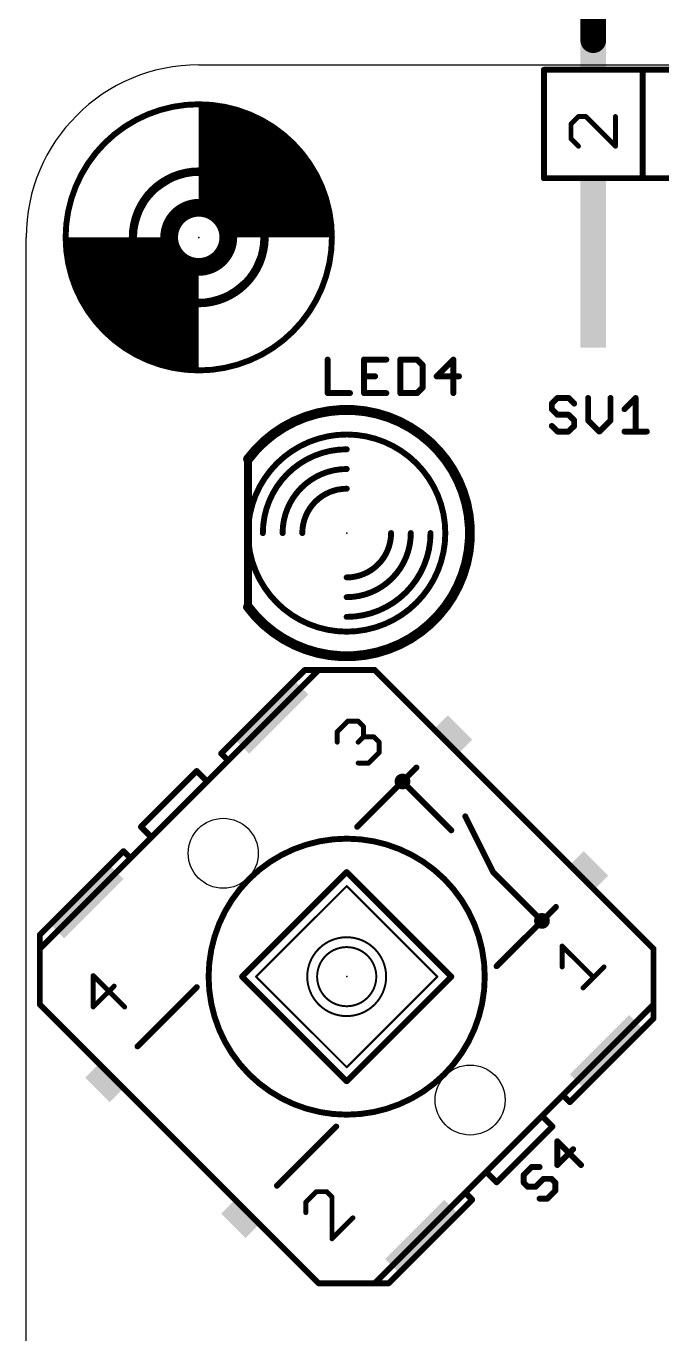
# Model space of a CAD drawing. Extents: x -50 to 50, y -5 to 146.
# Drawn here: x -24.77 to -8.39, y 63.19 to 96.88 of the extents above; entities that cross this region are included whole.
import ezdxf

# ---------------------------------------------------------------- set-up
doc = ezdxf.new("R2010")
doc.units = 0
for name, color, linetype in [('20', 7, 'CONTINUOUS'), ('21', 253, 'CONTINUOUS'), ('23', 7, 'CONTINUOUS'), ('25', 253, 'CONTINUOUS'), ('51', 253, 'CONTINUOUS')]:
    doc.layers.add(name, color=color, linetype=linetype)

# ---------------------------------------------------------------- blocks, each defined once
blk = doc.blocks.new('RECT')
blk.add_solid([(-0.5, -0.5), (0.5, -0.5), (-0.5, 0.5), (0.5, 0.5)])

msp = doc.modelspace()

# ---------------------------------------------------------------- linework, layer by layer
at = {"layer": '20'}
for p, q in [((-20.32, 95.885), (20.32, 95.885)), ((-24.765, 4.445), (-24.765, 91.44))]:
    msp.add_line(p, q, dxfattribs=at)
for centre, radius in [((-20.32, 91.44), 1.6), ((-19.689, 75.569), 0.9017), ((-13.3309, 69.2109), 0.9017)]:
    msp.add_circle(centre, radius, dxfattribs=at)
msp.add_arc((-20.32, 91.44), 4.445, 90, 180, dxfattribs=at)
at = {"layer": '21'}
for points, const_width in [([(-10.16, 96.52), (-10.16, 101.219)], 0.6604), ([(-11.43, 92.964), (-11.43, 95.758)], 0.1524), ([(-11.43, 95.758), (-8.89, 95.758)], 0.1524), ([(-8.89, 92.964), (-8.89, 95.758)], 0.1524), ([(-8.89, 95.758), (-6.35, 95.758)], 0.1524), ([(-10.5418, 94.5521), (-10.7324, 94.3614)], 0.127), ([(-10.7324, 94.3614), (-10.7324, 93.9801)], 0.127), ([(-10.3511, 94.5521), (-10.5418, 94.5521)], 0.127), ([(-9.5885, 93.7895), (-10.3511, 94.5521)], 0.127), ([(-9.5885, 94.5521), (-9.5885, 93.7895)], 0.127), ([(-10.7324, 93.9801), (-10.5418, 93.7895)], 0.127), ([(-8.89, 92.964), (-11.43, 92.964)], 0.1524), ([(-8.89, 92.964), (-6.35, 92.964)], 0.1524), ([(-19.05, 85.725), (-19.05, 81.915)], 0.2032), ([(-19.7428, 78.1373), (-17.5876, 80.2926)], 0.1524), ([(-17.2284, 80.2926), (-19.5632, 77.9577)], 0.1524), ([(-17.5876, 80.2926), (-17.2284, 80.2926)], 0.1524), ([(-15.7915, 80.2926), (-17.2284, 80.2926)], 0.1524), ([(-14.8935, 79.3945), (-15.7915, 80.2926)], 0.1524), ([(-16.7534, 78.703), (-16.4838, 78.9726)], 0.127), ([(-16.4838, 78.9726), (-16.2142, 78.9727)], 0.127), ([(-16.2142, 78.9727), (-16.0794, 78.8378)], 0.127), ([(-16.0794, 78.8378), (-16.0794, 78.5681)], 0.127), ([(-16.7534, 78.4334), (-16.7534, 78.703)], 0.127), ([(-16.0794, 78.5681), (-16.2141, 78.4334)], 0.127), ([(-16.0794, 78.5681), (-15.8097, 78.5682)], 0.127), ([(-15.8097, 78.5682), (-15.6749, 78.4334)], 0.127), ([(-19.5632, 77.9577), (-19.7428, 78.1373)], 0.1524), ([(-15.675, 78.1637), (-15.9446, 77.8941)], 0.127), ([(-15.6749, 78.4334), (-15.675, 78.1637)], 0.127), ([(-19.5632, 77.9577), (-20.1021, 77.4189)], 0.1524), ([(-15.9446, 77.8941), (-16.2141, 77.8941)], 0.127), ([(-20.3715, 77.6883), (-21.8083, 76.2515)], 0.1524), ([(-20.3715, 77.6883), (-20.1021, 77.4189)], 0.1524), ([(-11.3912, 75.8922), (-13.0077, 77.5087)], 0.1524), ([(-20.1021, 77.4189), (-21.5389, 75.9821)], 0.1524), ([(-21.5389, 75.9821), (-21.8083, 76.2515)], 0.1524), ([(-21.5389, 75.9821), (-22.0777, 75.4432)], 0.1524), ([(-24.4126, 73.4676), (-22.2573, 75.6228)], 0.1524), ([(-22.0777, 75.4432), (-24.4126, 73.1084)], 0.1524), ([(-22.0777, 75.4432), (-22.2573, 75.6228)], 0.1524), ([(-19.204, 72.39), (-16.51, 75.084)], 0.1524), ([(-13.8159, 72.3899), (-16.51, 75.084)], 0.1524), ([(-18.8448, 72.39), (-16.51, 74.7248)], 0.0508), ([(-14.1751, 72.39), (-16.51, 74.7248)], 0.0508), ([(-8.6073, 73.1084), (-9.5054, 74.0064)], 0.1524), ([(-24.4126, 73.1084), (-24.4126, 73.4676)], 0.1524), ([(-24.4126, 73.1084), (-24.4126, 71.6715)], 0.1524), ([(-10.9611, 72.6411), (-10.9611, 73.1803)], 0.127), ([(-10.9611, 73.1803), (-10.1522, 72.3715)], 0.127), ([(-8.6073, 71.6715), (-8.6073, 73.1084)], 0.1524), ([(-22.2306, 71.6082), (-23.0394, 72.4171)], 0.127), ([(-23.0394, 72.4171), (-23.0393, 71.6082)], 0.127), ([(-19.204, 72.39), (-16.51, 69.6959)], 0.1524), ([(-13.8159, 72.3899), (-16.51, 69.6959)], 0.1524), ([(-10.4219, 72.1019), (-9.8826, 72.6411)], 0.127), ([(-23.0393, 71.6082), (-22.5001, 72.1475)], 0.127), ([(-18.8448, 72.39), (-16.51, 70.0551)], 0.0508), ([(-14.1751, 72.39), (-16.51, 70.0551)], 0.0508), ([(-24.4126, 71.6715), (-23.5145, 70.7735)], 0.1524), ([(-8.6073, 71.6715), (-10.9422, 69.3367)], 0.1524), ([(-8.6073, 71.6715), (-8.6073, 71.3123)], 0.1524), ([(-10.7626, 69.1571), (-8.6073, 71.3123)], 0.1524), ([(-10.9422, 69.3367), (-11.481, 68.7978)], 0.1524), ([(-10.7626, 69.1571), (-10.9422, 69.3367)], 0.1524), ([(-20.0122, 67.2712), (-21.6287, 68.8877)], 0.1524), ([(-11.481, 68.7978), (-12.9178, 67.361)], 0.1524), ([(-11.481, 68.7978), (-11.2116, 68.5284)], 0.1524), ([(-11.2116, 68.5284), (-12.6484, 67.0916)], 0.1524), ([(-13.4567, 66.8222), (-12.9178, 67.361)], 0.1524), ([(-12.6484, 67.0916), (-12.9178, 67.361)], 0.1524), ([(-17.2921, 66.8493), (-17.5617, 66.5797)], 0.127), ([(-17.0225, 66.8494), (-17.2921, 66.8493)], 0.127), ([(-16.8877, 66.7145), (-17.0225, 66.8494)], 0.127), ([(-16.8877, 65.6361), (-16.8877, 66.7145)], 0.127), ([(-15.7915, 64.4873), (-13.4567, 66.8222)], 0.1524), ([(-15.4323, 64.4873), (-13.2771, 66.6426)], 0.1524), ([(-13.2771, 66.6426), (-13.4567, 66.8222)], 0.1524), ([(-17.5617, 66.5797), (-17.5617, 66.3101)], 0.127), ([(-16.3484, 66.1753), (-16.8877, 65.6361)], 0.127), ([(-17.2284, 64.4873), (-18.1264, 65.3854)], 0.1524), ([(-17.2284, 64.4873), (-15.7915, 64.4873)], 0.1524), ([(-15.7915, 64.4873), (-15.4323, 64.4873)], 0.1524)]:
    msp.add_lwpolyline(points, dxfattribs=dict(at, const_width=const_width))
for points, const_width in [([(-10.3251, 96.52, 1), (-9.9949, 96.52)], 0.3302), ([(-11.3919, 95.758, 1), (-11.4681, 95.758)], 0.0762), ([(-11.43, 95.7961, 1), (-11.43, 95.7199)], 0.0762), ([(-8.8519, 95.758, 1), (-8.9281, 95.758)], 0.0762), ([(-8.89, 95.7961, 1), (-8.89, 95.7199)], 0.0762), ([(-8.89, 95.7199, 1), (-8.89, 95.7961)], 0.0762), ([(-20.32, 88.011, 1), (-20.32, 94.869, 1), (-20.32, 88.011)], 0.1524), ([(-10.7006, 94.3614, 1), (-10.7642, 94.3614)], 0.0635), ([(-10.7549, 94.3838, 1), (-10.7099, 94.339)], 0.0635), ([(-10.5418, 94.5839, 1), (-10.5418, 94.5204)], 0.0635), ([(-10.5193, 94.5297, 1), (-10.5643, 94.5745)], 0.0635), ([(-10.3286, 94.5746, 1), (-10.3736, 94.5296)], 0.0635), ([(-10.3511, 94.5204, 1), (-10.3511, 94.5839)], 0.0635), ([(-9.5567, 94.5521, 1), (-9.6203, 94.5521)], 0.0635), ([(-10.7099, 94.0026, 1), (-10.7549, 93.9576)], 0.0635), ([(-10.7642, 93.9801, 1), (-10.7006, 93.9801)], 0.0635), ([(-10.5643, 93.767, 1), (-10.5193, 93.812)], 0.0635), ([(-9.6203, 93.7895, 1), (-9.5567, 93.7895)], 0.0635), ([(-9.611, 93.767, 1), (-9.566, 93.812)], 0.0635), ([(-20.32, 89.74, 1), (-20.32, 93.14, 1), (-20.32, 89.74)], 0.2032), ([(-11.43, 93.0021, 1), (-11.43, 92.9259)], 0.0762), ([(-11.4681, 92.964, 1), (-11.3919, 92.964)], 0.0762), ([(-8.89, 93.0021, 1), (-8.89, 92.9259)], 0.0762), ([(-8.9281, 92.964, 1), (-8.8519, 92.964)], 0.0762), ([(-8.89, 92.9259, 1), (-8.89, 93.0021)], 0.0762), ([(-19.05, 81.915, 3), (-19.05, 85.725)], 0.254), ([(-16.51, 81.28, 1), (-16.51, 86.36, 1), (-16.51, 81.28)], 0.1524), ([(-19.1008, 85.7631, 1), (-18.9992, 85.6869)], 0.127), ([(-18.9992, 85.725, 1), (-19.1008, 85.725)], 0.1016), ([(-18.9992, 81.9531, 1), (-19.1008, 81.8769)], 0.127), ([(-19.1008, 81.915, 1), (-18.9992, 81.915)], 0.1016), ([(-17.5876, 80.3307, 1), (-17.5876, 80.2545)], 0.0762), ([(-17.5607, 80.2657, 1), (-17.6145, 80.3195)], 0.0762), ([(-17.2284, 80.3307, 1), (-17.2284, 80.2545)], 0.0762), ([(-17.2015, 80.2657, 1), (-17.2553, 80.3195)], 0.0762), ([(-17.2284, 80.2545, 1), (-17.2284, 80.3307)], 0.0762), ([(-15.7646, 80.3195, 1), (-15.8184, 80.2657)], 0.0762), ([(-15.7915, 80.2545, 1), (-15.7915, 80.3307)], 0.0762), ([(-14.9204, 79.3676, 1), (-14.8666, 79.4214)], 0.0762), ([(-16.4838, 79.0043, 1), (-16.4838, 78.9409)], 0.0635), ([(-16.4613, 78.9501, 1), (-16.5063, 78.9951)], 0.0635), ([(-16.1917, 78.9951, 1), (-16.2367, 78.9503)], 0.0635), ([(-16.2142, 78.941, 1), (-16.2142, 79.0044)], 0.0635), ([(-16.0477, 78.8378, 1), (-16.1111, 78.8378)], 0.0635), ([(-16.1019, 78.8154, 1), (-16.0569, 78.8602)], 0.0635), ([(-16.7759, 78.7255, 1), (-16.7309, 78.6805)], 0.0635), ([(-16.7217, 78.703, 1), (-16.7851, 78.703)], 0.0635), ([(-16.0794, 78.5998, 1), (-16.0794, 78.5364)], 0.0635), ([(-16.1111, 78.5681, 1), (-16.0477, 78.5681)], 0.0635), ([(-16.0569, 78.5456, 1), (-16.1019, 78.5906)], 0.0635), ([(-15.7872, 78.5907, 1), (-15.8322, 78.5457)], 0.0635), ([(-15.8097, 78.5365, 1), (-15.8097, 78.5999)], 0.0635), ([(-19.7159, 78.1642, 1), (-19.7697, 78.1104)], 0.0762), ([(-19.7697, 78.1642, 1), (-19.7159, 78.1104)], 0.0762), ([(-16.7851, 78.4334, 1), (-16.7217, 78.4334)], 0.0635), ([(-16.2366, 78.4559, 1), (-16.1916, 78.4109)], 0.0635), ([(-15.7067, 78.1637, 1), (-15.6433, 78.1637)], 0.0635), ([(-15.6432, 78.4334, 1), (-15.7066, 78.4334)], 0.0635), ([(-15.6525, 78.1412, 1), (-15.6975, 78.1862)], 0.0635), ([(-15.6974, 78.4109, 1), (-15.6524, 78.4559)], 0.0635), ([(-19.5901, 77.9846, 1), (-19.5363, 77.9308)], 0.0762), ([(-19.5363, 77.9308, 1), (-19.5901, 77.9846)], 0.0762), ([(-19.5901, 77.9308, 1), (-19.5363, 77.9846)], 0.0762), ([(-16.2141, 77.9259, 1), (-16.2141, 77.8624)], 0.0635), ([(-15.9671, 77.9166, 1), (-15.9221, 77.8716)], 0.0635), ([(-15.9446, 77.8624, 1), (-15.9446, 77.9259)], 0.0635), ([(-20.3446, 77.7152, 1), (-20.3984, 77.6614)], 0.0762), ([(-20.3446, 77.6614, 1), (-20.3984, 77.7152)], 0.0762), ([(-12.9808, 77.5356, 1), (-13.0346, 77.4818)], 0.0762), ([(-20.129, 77.4458, 1), (-20.0752, 77.392)], 0.0762), ([(-20.0752, 77.392, 1), (-20.129, 77.4458)], 0.0762), ([(-20.129, 77.392, 1), (-20.0752, 77.4458)], 0.0762), ([(-21.7814, 76.2784, 1), (-21.8352, 76.2246)], 0.0762), ([(-21.8352, 76.2784, 1), (-21.7814, 76.2246)], 0.0762), ([(-21.5658, 76.009, 1), (-21.512, 75.9552)], 0.0762), ([(-21.512, 75.9552, 1), (-21.5658, 76.009)], 0.0762), ([(-21.5658, 75.9552, 1), (-21.512, 76.009)], 0.0762), ([(-16.51, 68.834, 1), (-16.51, 75.946, 1), (-16.51, 68.834)], 0.1524), ([(-11.4181, 75.8653, 1), (-11.3643, 75.9191)], 0.0762), ([(-22.2304, 75.6497, 1), (-22.2842, 75.5959)], 0.0762), ([(-22.2304, 75.5959, 1), (-22.2842, 75.6497)], 0.0762), ([(-22.1046, 75.4701, 1), (-22.0508, 75.4163)], 0.0762), ([(-22.0508, 75.4163, 1), (-22.1046, 75.4701)], 0.0762), ([(-22.1046, 75.4163, 1), (-22.0508, 75.4701)], 0.0762), ([(-16.4831, 75.1109, 1), (-16.5369, 75.0571)], 0.0762), ([(-16.4831, 75.0571, 1), (-16.5369, 75.1109)], 0.0762), ([(-16.501, 74.7338, 1), (-16.519, 74.7158)], 0.0254), ([(-16.501, 74.7158, 1), (-16.519, 74.7338)], 0.0254), ([(-9.4785, 74.0333, 1), (-9.5323, 73.9795)], 0.0762), ([(-24.3745, 73.4676, 1), (-24.4507, 73.4676)], 0.0762), ([(-24.4395, 73.4945, 1), (-24.3857, 73.4407)], 0.0762), ([(-24.3745, 73.1084, 1), (-24.4507, 73.1084)], 0.0762), ([(-24.4507, 73.1084, 1), (-24.3745, 73.1084)], 0.0762), ([(-24.4395, 73.1353, 1), (-24.3857, 73.0815)], 0.0762), ([(-16.51, 71.374, 1), (-16.51, 73.406, 1), (-16.51, 71.374)], 0.0508), ([(-16.51, 71.628, 1), (-16.51, 73.152, 1), (-16.51, 71.628)], 0.0508), ([(-10.9293, 73.1803, 1), (-10.9929, 73.1803)], 0.0635), ([(-10.9387, 73.2028, 1), (-10.9835, 73.1578)], 0.0635), ([(-8.5692, 73.1084, 1), (-8.6454, 73.1084)], 0.0762), ([(-8.6342, 73.0815, 1), (-8.5804, 73.1353)], 0.0762), ([(-23.0169, 72.4395, 1), (-23.0619, 72.3947)], 0.0635), ([(-23.0077, 72.4171, 1), (-23.0711, 72.4171)], 0.0635), ([(-19.1771, 72.4169, 1), (-19.2309, 72.3631)], 0.0762), ([(-19.2309, 72.4169, 1), (-19.1771, 72.3631)], 0.0762), ([(-13.789, 72.363, 1), (-13.8428, 72.4168)], 0.0762), ([(-13.8428, 72.363, 1), (-13.789, 72.4168)], 0.0762), ([(-10.9929, 72.6411, 1), (-10.9293, 72.6411)], 0.0635), ([(-9.8602, 72.6186, 1), (-9.905, 72.6636)], 0.0635), ([(-22.4776, 72.1251, 1), (-22.5226, 72.1699)], 0.0635), ([(-18.8358, 72.399, 1), (-18.8538, 72.381)], 0.0254), ([(-18.8538, 72.399, 1), (-18.8358, 72.381)], 0.0254), ([(-14.1661, 72.381, 1), (-14.1841, 72.399)], 0.0254), ([(-14.1841, 72.381, 1), (-14.1661, 72.399)], 0.0254), ([(-10.4443, 72.1244, 1), (-10.3995, 72.0794)], 0.0635), ([(-10.1746, 72.349, 1), (-10.1298, 72.394)], 0.0635), ([(-24.4507, 71.6715, 1), (-24.3745, 71.6715)], 0.0762), ([(-24.3857, 71.6984, 1), (-24.4395, 71.6446)], 0.0762), ([(-23.0618, 71.6306, 1), (-23.0168, 71.5858)], 0.0635), ([(-23.071, 71.6082, 1), (-23.0076, 71.6082)], 0.0635), ([(-22.2531, 71.5858, 1), (-22.2081, 71.6306)], 0.0635), ([(-8.5692, 71.6715, 1), (-8.6454, 71.6715)], 0.0762), ([(-8.6454, 71.6715, 1), (-8.5692, 71.6715)], 0.0762), ([(-8.5804, 71.6446, 1), (-8.6342, 71.6984)], 0.0762), ([(-8.6454, 71.3123, 1), (-8.5692, 71.3123)], 0.0762), ([(-8.5804, 71.2854, 1), (-8.6342, 71.3392)], 0.0762), ([(-23.5414, 70.7466, 1), (-23.4876, 70.8004)], 0.0762), ([(-16.5369, 69.7228, 1), (-16.4831, 69.669)], 0.0762), ([(-16.5369, 69.669, 1), (-16.4831, 69.7228)], 0.0762), ([(-16.519, 70.0641, 1), (-16.501, 70.0461)], 0.0254), ([(-16.519, 70.0461, 1), (-16.501, 70.0641)], 0.0254), ([(-10.9153, 69.3636, 1), (-10.9691, 69.3098)], 0.0762), ([(-10.9153, 69.3098, 1), (-10.9691, 69.3636)], 0.0762), ([(-10.9691, 69.3636, 1), (-10.9153, 69.3098)], 0.0762), ([(-10.7895, 69.184, 1), (-10.7357, 69.1302)], 0.0762), ([(-10.7895, 69.1302, 1), (-10.7357, 69.184)], 0.0762), ([(-21.6018, 68.9146, 1), (-21.6556, 68.8608)], 0.0762), ([(-11.4541, 68.8247, 1), (-11.5079, 68.7709)], 0.0762), ([(-11.5079, 68.8247, 1), (-11.4541, 68.7709)], 0.0762), ([(-11.4541, 68.7709, 1), (-11.5079, 68.8247)], 0.0762), ([(-11.1847, 68.5015, 1), (-11.2385, 68.5553)], 0.0762), ([(-11.2385, 68.5015, 1), (-11.1847, 68.5553)], 0.0762), ([(-12.8909, 67.3879, 1), (-12.9447, 67.3341)], 0.0762), ([(-12.9447, 67.3879, 1), (-12.8909, 67.3341)], 0.0762), ([(-12.8909, 67.3341, 1), (-12.9447, 67.3879)], 0.0762), ([(-20.0391, 67.2443, 1), (-19.9853, 67.2981)], 0.0762), ([(-12.6753, 67.1185, 1), (-12.6215, 67.0647)], 0.0762), ([(-12.6753, 67.0647, 1), (-12.6215, 67.1185)], 0.0762), ([(-17.2921, 66.881, 1), (-17.2921, 66.8176)], 0.0635), ([(-17.2696, 66.8268, 1), (-17.3146, 66.8718)], 0.0635), ([(-17, 66.8718, 1), (-17.045, 66.827)], 0.0635), ([(-17.0225, 66.8177, 1), (-17.0225, 66.8811)], 0.0635), ([(-16.856, 66.7145, 1), (-16.9195, 66.7145)], 0.0635), ([(-16.9102, 66.6921, 1), (-16.8652, 66.7369)], 0.0635), ([(-13.4298, 66.8491, 1), (-13.4836, 66.7953)], 0.0762), ([(-13.4836, 66.8491, 1), (-13.4298, 66.7953)], 0.0762), ([(-13.4298, 66.7953, 1), (-13.4836, 66.8491)], 0.0762), ([(-13.2502, 66.6157, 1), (-13.304, 66.6695)], 0.0762), ([(-17.5842, 66.6022, 1), (-17.5392, 66.5572)], 0.0635), ([(-17.53, 66.5797, 1), (-17.5935, 66.5797)], 0.0635), ([(-13.304, 66.6157, 1), (-13.2502, 66.6695)], 0.0762), ([(-17.5935, 66.3101, 1), (-17.53, 66.3101)], 0.0635), ([(-16.326, 66.1528, 1), (-16.3708, 66.1978)], 0.0635), ([(-18.0995, 65.4123, 1), (-18.1533, 65.3585)], 0.0762), ([(-16.9101, 65.6586, 1), (-16.8653, 65.6136)], 0.0635), ([(-16.9195, 65.6361, 1), (-16.856, 65.6361)], 0.0635), ([(-17.2284, 64.5254, 1), (-17.2284, 64.4492)], 0.0762), ([(-17.2553, 64.4604, 1), (-17.2015, 64.5142)], 0.0762), ([(-15.7915, 64.5254, 1), (-15.7915, 64.4492)], 0.0762), ([(-15.8184, 64.5142, 1), (-15.7646, 64.4604)], 0.0762), ([(-15.7915, 64.4492, 1), (-15.7915, 64.5254)], 0.0762), ([(-15.4592, 64.5142, 1), (-15.4054, 64.4604)], 0.0762), ([(-15.4323, 64.4492, 1), (-15.4323, 64.5254)], 0.0762)]:
    msp.add_lwpolyline(points, format="xyb", dxfattribs=dict(at, const_width=const_width))
at = {"layer": '23'}
for p in [(-20.32, 91.44), (-16.51, 83.82), (-16.51, 72.39)]:
    msp.add_point(p, dxfattribs=at)
at = {"layer": '25', "const_width": 0.1524}
for points in [[(-17.0008, 88.2911), (-17.0008, 87.4268)], [(-15.4891, 88.2911), (-16.0653, 88.2911)], [(-16.0653, 88.2911), (-16.0653, 87.4268)], [(-15.1298, 88.2911), (-15.1298, 87.4268)], [(-14.6977, 88.2911), (-15.1298, 88.2911)], [(-14.5536, 88.147), (-14.6977, 88.2911)], [(-13.7622, 88.2911), (-14.1943, 87.8589)], [(-13.7622, 87.4268), (-13.7622, 88.2911)], [(-14.5536, 87.5708), (-14.5536, 88.147)], [(-16.0653, 87.8589), (-15.7772, 87.8589)], [(-14.6977, 87.4268), (-14.5536, 87.5708)], [(-14.1943, 87.8589), (-13.6181, 87.8589)], [(-17.0008, 87.4268), (-16.4246, 87.4268)], [(-16.0653, 87.4268), (-15.4891, 87.4268)], [(-15.1298, 87.4268), (-14.6977, 87.4268)], [(-11.0828, 87.3005), (-11.2268, 87.1564)], [(-10.7947, 87.3005), (-11.0828, 87.3005)], [(-10.6506, 87.1564), (-10.7947, 87.3005)], [(-10.2913, 87.3005), (-10.2913, 86.7243)], [(-9.7151, 86.7243), (-9.7151, 87.3005)], [(-9.3558, 87.0124), (-9.0677, 87.3005)], [(-9.0677, 87.3005), (-9.0677, 86.4362)], [(-11.2268, 87.1564), (-11.2268, 87.0124)], [(-11.2268, 87.0124), (-11.0828, 86.8683)], [(-11.0828, 86.8683), (-10.7947, 86.8683)], [(-10.7947, 86.8683), (-10.6506, 86.7243)], [(-11.0828, 86.4362), (-11.2268, 86.5802)], [(-10.6506, 86.5802), (-10.7947, 86.4362)], [(-10.6506, 86.7243), (-10.6506, 86.5802)], [(-10.2913, 86.7243), (-10.0032, 86.4362)], [(-10.0032, 86.4362), (-9.7151, 86.7243)], [(-10.7947, 86.4362), (-11.0828, 86.4362)], [(-9.3558, 86.4362), (-8.7796, 86.4362)], [(-10.4736, 67.536), (-11.0848, 68.1471)], [(-11.0848, 68.1471), (-11.0847, 67.536)], [(-11.0847, 67.536), (-10.6773, 67.9434)], [(-11.7463, 67.4857), (-11.95, 67.282)], [(-11.5425, 67.4857), (-11.7463, 67.4857)], [(-11.95, 67.282), (-11.9499, 67.0783)], [(-11.9499, 67.0783), (-11.8481, 66.9765)], [(-11.6444, 66.9764), (-11.4407, 67.1801)], [(-11.4407, 67.1801), (-11.2369, 67.1802)], [(-11.2369, 67.1802), (-11.135, 67.0783)], [(-11.135, 67.0783), (-11.1351, 66.8746)], [(-11.8481, 66.9765), (-11.6444, 66.9764)], [(-11.3388, 66.6709), (-11.5425, 66.6709)], [(-11.1351, 66.8746), (-11.3388, 66.6709)]]:
    msp.add_lwpolyline(points, dxfattribs=at)
at = {"layer": '25', "const_width": 0.0762}
for points in [[(-16.9627, 88.2911, 1), (-17.0389, 88.2911)], [(-16.0653, 88.3292, 1), (-16.0653, 88.253)], [(-16.0272, 88.2911, 1), (-16.1034, 88.2911)], [(-15.4891, 88.253, 1), (-15.4891, 88.3292)], [(-15.0917, 88.2911, 1), (-15.1679, 88.2911)], [(-15.1298, 88.3292, 1), (-15.1298, 88.253)], [(-14.6708, 88.318, 1), (-14.7246, 88.2642)], [(-14.6977, 88.253, 1), (-14.6977, 88.3292)], [(-13.7241, 88.2911, 1), (-13.8003, 88.2911)], [(-13.7353, 88.2642, 1), (-13.7891, 88.318)], [(-14.5155, 88.147, 1), (-14.5917, 88.147)], [(-14.5805, 88.1201, 1), (-14.5267, 88.1739)], [(-16.0653, 87.897, 1), (-16.0653, 87.8208)], [(-15.7772, 87.8208, 1), (-15.7772, 87.897)], [(-14.5917, 87.5708, 1), (-14.5155, 87.5708)], [(-14.5267, 87.5438, 1), (-14.5805, 87.5978)], [(-14.1943, 87.897, 1), (-14.1943, 87.8208)], [(-14.2212, 87.8858, 1), (-14.1674, 87.832)], [(-13.6181, 87.8208, 1), (-13.6181, 87.897)], [(-17.0008, 87.4649, 1), (-17.0008, 87.3887)], [(-17.0389, 87.4268, 1), (-16.9627, 87.4268)], [(-16.4246, 87.3887, 1), (-16.4246, 87.4649)], [(-16.0653, 87.4649, 1), (-16.0653, 87.3887)], [(-16.1034, 87.4268, 1), (-16.0272, 87.4268)], [(-15.4891, 87.3887, 1), (-15.4891, 87.4649)], [(-15.1298, 87.4649, 1), (-15.1298, 87.3887)], [(-15.1679, 87.4268, 1), (-15.0917, 87.4268)], [(-14.7246, 87.4538, 1), (-14.6708, 87.3998)], [(-14.6977, 87.3887, 1), (-14.6977, 87.4649)], [(-13.8003, 87.4268, 1), (-13.7241, 87.4268)], [(-11.0828, 87.3386, 1), (-11.0828, 87.2624)], [(-11.0558, 87.2736, 1), (-11.1098, 87.3274)], [(-10.7678, 87.3274, 1), (-10.8216, 87.2736)], [(-10.7947, 87.2624, 1), (-10.7947, 87.3386)], [(-10.2532, 87.3005, 1), (-10.3294, 87.3005)], [(-9.677, 87.3005, 1), (-9.7532, 87.3005)], [(-9.0296, 87.3005, 1), (-9.1058, 87.3005)], [(-9.0408, 87.2736, 1), (-9.0946, 87.3274)], [(-11.1887, 87.1564, 1), (-11.2649, 87.1564)], [(-11.2538, 87.1833, 1), (-11.1998, 87.1295)], [(-11.1998, 87.0393, 1), (-11.2538, 86.9855)], [(-11.2649, 87.0124, 1), (-11.1887, 87.0124)], [(-11.0828, 86.9064, 1), (-11.0828, 86.8302)], [(-10.7678, 86.8953, 1), (-10.8216, 86.8413)], [(-10.7947, 86.8302, 1), (-10.7947, 86.9064)], [(-10.6775, 87.1295, 1), (-10.6237, 87.1833)], [(-9.3827, 87.0393, 1), (-9.3289, 86.9855)], [(-11.1999, 86.6071, 1), (-11.2537, 86.5533)], [(-11.1098, 86.8414, 1), (-11.0558, 86.8952)], [(-10.6125, 86.7243, 1), (-10.6887, 86.7243)], [(-10.6887, 86.5802, 1), (-10.6125, 86.5802)], [(-10.6775, 86.6973, 1), (-10.6237, 86.7513)], [(-10.6237, 86.5532, 1), (-10.6775, 86.6072)], [(-10.3294, 86.7243, 1), (-10.2532, 86.7243)], [(-10.2644, 86.7512, 1), (-10.3182, 86.6974)], [(-9.7532, 86.7243, 1), (-9.677, 86.7243)], [(-9.6882, 86.6974, 1), (-9.742, 86.7512)], [(-11.0828, 86.4743, 1), (-11.0828, 86.3981)], [(-11.1097, 86.4093, 1), (-11.0559, 86.4631)], [(-10.8216, 86.4632, 1), (-10.7678, 86.4092)], [(-10.7947, 86.3981, 1), (-10.7947, 86.4743)], [(-10.0301, 86.4631, 1), (-9.9763, 86.4093)], [(-10.0301, 86.4093, 1), (-9.9763, 86.4631)], [(-9.3558, 86.4743, 1), (-9.3558, 86.3981)], [(-9.1058, 86.4362, 1), (-9.0296, 86.4362)], [(-8.7796, 86.3981, 1), (-8.7796, 86.4743)], [(-11.0467, 68.1471, 1), (-11.1229, 68.1471)], [(-11.0579, 68.174, 1), (-11.1117, 68.1202)], [(-10.6504, 67.9165, 1), (-10.7042, 67.9703)], [(-11.7463, 67.5238, 1), (-11.7463, 67.4476)], [(-11.7194, 67.4588, 1), (-11.7732, 67.5126)], [(-11.5425, 67.4476, 1), (-11.5425, 67.5238)], [(-11.1228, 67.536, 1), (-11.0466, 67.536)], [(-11.1116, 67.5629, 1), (-11.0578, 67.5091)], [(-10.5005, 67.5091, 1), (-10.4467, 67.5629)], [(-11.9119, 67.282, 1), (-11.9881, 67.282)], [(-11.9769, 67.3089, 1), (-11.9231, 67.2551)], [(-11.988, 67.0783, 1), (-11.9118, 67.0783)], [(-11.923, 67.1052, 1), (-11.9768, 67.0514)], [(-11.4407, 67.2182, 1), (-11.4407, 67.142)], [(-11.4138, 67.1532, 1), (-11.4676, 67.207)], [(-11.21, 67.2071, 1), (-11.2638, 67.1533)], [(-11.2369, 67.1421, 1), (-11.2369, 67.2183)], [(-11.0969, 67.0783, 1), (-11.1731, 67.0783)], [(-11.1619, 67.0514, 1), (-11.1081, 67.1052)], [(-11.8481, 67.0146, 1), (-11.8481, 66.9384)], [(-11.875, 66.9496, 1), (-11.8212, 67.0034)], [(-11.6713, 67.0033, 1), (-11.6175, 66.9495)], [(-11.6444, 66.9383, 1), (-11.6444, 67.0145)], [(-11.5425, 66.709, 1), (-11.5425, 66.6328)], [(-11.3657, 66.6978, 1), (-11.3119, 66.644)], [(-11.3388, 66.6328, 1), (-11.3388, 66.709)], [(-11.1732, 66.8746, 1), (-11.097, 66.8746)], [(-11.1082, 66.8477, 1), (-11.162, 66.9015)]]:
    msp.add_lwpolyline(points, format="xyb", dxfattribs=at)
at = {"layer": '51'}
for points, const_width in [([(-18.161, 91.44, 0.4142), (-20.32, 93.599)], 2.4892), ([(-22.479, 91.44, 0.4142), (-20.32, 89.281)], 2.4892), ([(-20.32, 90.678, 1), (-20.32, 92.202, 1), (-20.32, 90.678)], 0.4572), ([(-16.51, 85.979, 0.4142), (-18.669, 83.82)], 0.1524), ([(-16.51, 85.9409, 1), (-16.51, 86.0171)], 0.0762), ([(-16.51, 85.471, 0.4142), (-18.161, 83.82)], 0.1524), ([(-16.51, 85.4329, 1), (-16.51, 85.5091)], 0.0762), ([(-16.51, 84.963, 0.4142), (-17.653, 83.82)], 0.1524), ([(-16.51, 84.9249, 1), (-16.51, 85.0011)], 0.0762), ([(-18.7071, 83.82, 1), (-18.6309, 83.82)], 0.0762), ([(-18.1991, 83.82, 1), (-18.1229, 83.82)], 0.0762), ([(-17.6911, 83.82, 1), (-17.6149, 83.82)], 0.0762), ([(-16.51, 82.677, 0.4142), (-15.367, 83.82)], 0.1524), ([(-16.51, 82.169, 0.4142), (-14.859, 83.82)], 0.1524), ([(-16.51, 81.661, 0.4142), (-14.351, 83.82)], 0.1524), ([(-15.3289, 83.82, 1), (-15.4051, 83.82)], 0.0762), ([(-14.8209, 83.82, 1), (-14.8971, 83.82)], 0.0762), ([(-14.3129, 83.82, 1), (-14.3891, 83.82)], 0.0762), ([(-16.51, 82.7151, 1), (-16.51, 82.6389)], 0.0762), ([(-16.51, 82.2071, 1), (-16.51, 82.1309)], 0.0762), ([(-16.51, 81.6991, 1), (-16.51, 81.6229)], 0.0762), ([(-14.8666, 79.4214, 1), (-14.9204, 79.3676)], 0.0762), ([(-14.687, 77.7512, 1), (-14.7408, 77.805)], 0.0762), ([(-15.0731, 77.2919, 1), (-15.0731, 77.5459, 1), (-15.0731, 77.2919)], 0.1524), ([(-13.0346, 77.4818, 1), (-12.9808, 77.5356)], 0.0762), ([(-15.0462, 77.4458, 1), (-15.1, 77.392)], 0.0762), ([(-15.1, 77.4458, 1), (-15.0462, 77.392)], 0.0762), ([(-15.0462, 77.392, 1), (-15.1, 77.4458)], 0.0762), ([(-13.4226, 76.5379, 1), (-13.4908, 76.5039)], 0.0762), ([(-16.2674, 76.2784, 1), (-16.2136, 76.2246)], 0.0762), ([(-13.8428, 76.1348, 1), (-13.789, 76.1886)], 0.0762), ([(-11.3643, 75.9191, 1), (-11.4181, 75.8653)], 0.0762), ([(-12.7113, 75.1109, 1), (-12.7651, 75.0571)], 0.0762), ([(-12.7723, 75.067, 1), (-12.7041, 75.101)], 0.0762), ([(-11.0949, 74.1591, 1), (-11.1487, 74.2129)], 0.0762), ([(-11.481, 73.6998, 1), (-11.481, 73.9538, 1), (-11.481, 73.6998)], 0.1524), ([(-11.5079, 73.8537, 1), (-11.4541, 73.7999)], 0.0762), ([(-11.4541, 73.7999, 1), (-11.5079, 73.8537)], 0.0762), ([(-11.5079, 73.7999, 1), (-11.4541, 73.8537)], 0.0762), ([(-9.5323, 73.9795, 1), (-9.4785, 74.0333)], 0.0762), ([(-12.6753, 72.6863, 1), (-12.6215, 72.6325)], 0.0762), ([(-20.3446, 72.0936, 1), (-20.3984, 72.1474)], 0.0762), ([(-23.4876, 70.8004, 1), (-23.5414, 70.7466)], 0.0762), ([(-21.925, 70.6208, 1), (-21.8712, 70.567)], 0.0762), ([(-21.6556, 68.8608, 1), (-21.6018, 68.9146)], 0.0762), ([(-16.7525, 68.5015, 1), (-16.8063, 68.5553)], 0.0762), ([(-19.9853, 67.2981, 1), (-20.0391, 67.2443)], 0.0762), ([(-18.3329, 67.0287, 1), (-18.2791, 66.9749)], 0.0762), ([(-18.1533, 65.3585, 1), (-18.0995, 65.4123)], 0.0762)]:
    msp.add_lwpolyline(points, format="xyb", dxfattribs=dict(at, const_width=const_width))
at = {"layer": '51', "const_width": 0.1524}
for points in [[(-14.8935, 79.3945), (-13.0077, 77.5087)], [(-14.7139, 77.7781), (-15.0731, 77.4189)], [(-15.0731, 77.4189), (-16.2405, 76.2515)], [(-13.8159, 76.1617), (-15.0731, 77.4189)], [(-12.7382, 75.084), (-13.4567, 76.5209)], [(-11.3912, 75.8922), (-9.5054, 74.0064)], [(-11.481, 73.8268), (-12.7382, 75.084)], [(-11.1218, 74.186), (-11.481, 73.8268)], [(-11.481, 73.8268), (-12.6484, 72.6594)], [(-20.3715, 72.1205), (-21.8981, 70.5939)], [(-23.5145, 70.7735), (-21.6287, 68.8877)], [(-16.7794, 68.5284), (-18.306, 67.0018)], [(-20.0122, 67.2712), (-18.1264, 65.3854)]]:
    msp.add_lwpolyline(points, dxfattribs=at)

# ---------------------------------------------------------------- block references
at = {"layer": '21', "xscale": 0.6604}
for p, yscale in [((-10.16, 96.139), 0.762), ((-10.16, 92.6338), 0.6604), ((-10.16, 90.17), 0.8128)]:
    msp.add_blockref('RECT', p, dxfattribs=dict(at, yscale=yscale))
at = {"layer": '21', "xscale": 2.159, "yscale": 0.508, "rotation": 225}
for p in [(-18.4407, 79.0802), (-23.2002, 74.3207), (-9.8197, 70.4592), (-14.5792, 65.6997)]:
    msp.add_blockref('RECT', p, dxfattribs=at)
at = {"layer": '51', "xscale": 0.6604}
for p, yscale in [((-10.16, 91.44), 1.7272), ((-10.16, 89.1794), 1.1684)]:
    msp.add_blockref('RECT', p, dxfattribs=dict(at, yscale=yscale))
at = {"layer": '51', "xscale": 0.508, "yscale": 0.889, "rotation": 225}
for p in [(-13.771, 78.6312), (-10.2687, 75.1289), (-22.7512, 69.651), (-19.2489, 66.1487)]:
    msp.add_blockref('RECT', p, dxfattribs=at)

doc.saveas('drawing.dxf')
